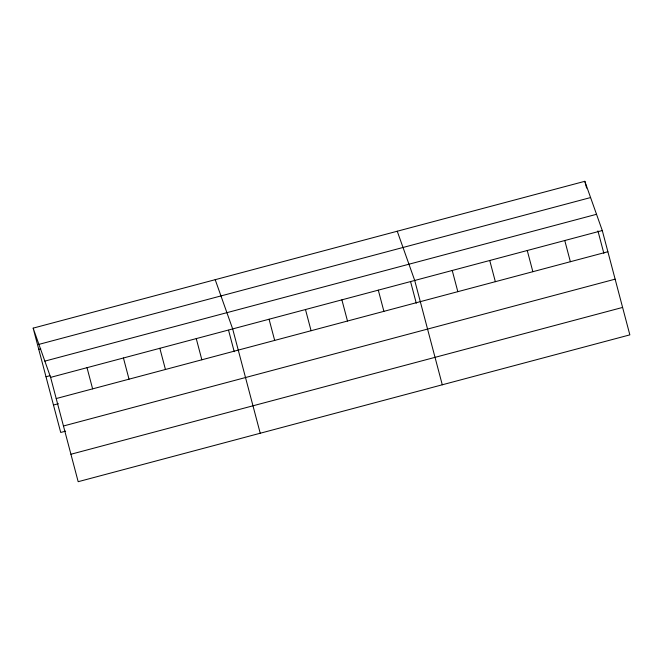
<?xml version="1.0" encoding="UTF-8"?>
<svg xmlns="http://www.w3.org/2000/svg" width="663" height="663" viewBox="0 0 663 663"><rect width="100%" height="100%" fill="white"/><g stroke="black" fill="none" stroke-linecap="round" stroke-linejoin="round"><path stroke-width="0.99" d="M33.15 328.135L584.824 181.306L602.286 230.542L629.85 334.865L78.176 481.694L50.612 377.371L33.15 328.135L60.714 432.458L65.637 431.149M38.91 344.379L590.592 197.557M38.752 349.318L40.716 348.796M44.852 361.12L596.526 214.298M45.996 376.758L49.932 375.706M50.612 377.371L602.286 230.542M56.206 398.554L607.888 251.733M53.463 405.018L58.385 403.709M63.457 425.994L615.131 279.164M70.924 454.254L622.598 307.433M397.253 231.23L414.715 280.466L442.279 384.789M215.202 279.678L232.663 328.914L260.228 433.237M584.824 181.306L586.606 188.052M597.935 230.906L603.852 253.324M564.777 240.528L570.371 261.719M527.259 250.515L532.853 271.697M489.742 260.493L495.344 281.684M452.232 270.479L457.826 291.67M410.621 281.8L416.281 303.24M378.308 290.154L383.902 311.345M341.893 299.842L347.495 321.033M305.486 309.538L311.08 330.721M269.07 319.226L274.673 340.417M228.561 330.249L234.23 351.697M196.256 338.611L201.85 359.794M159.841 348.299L165.443 369.49M123.434 357.987L129.028 379.178M87.019 367.675L92.621 388.866"/></g></svg>
